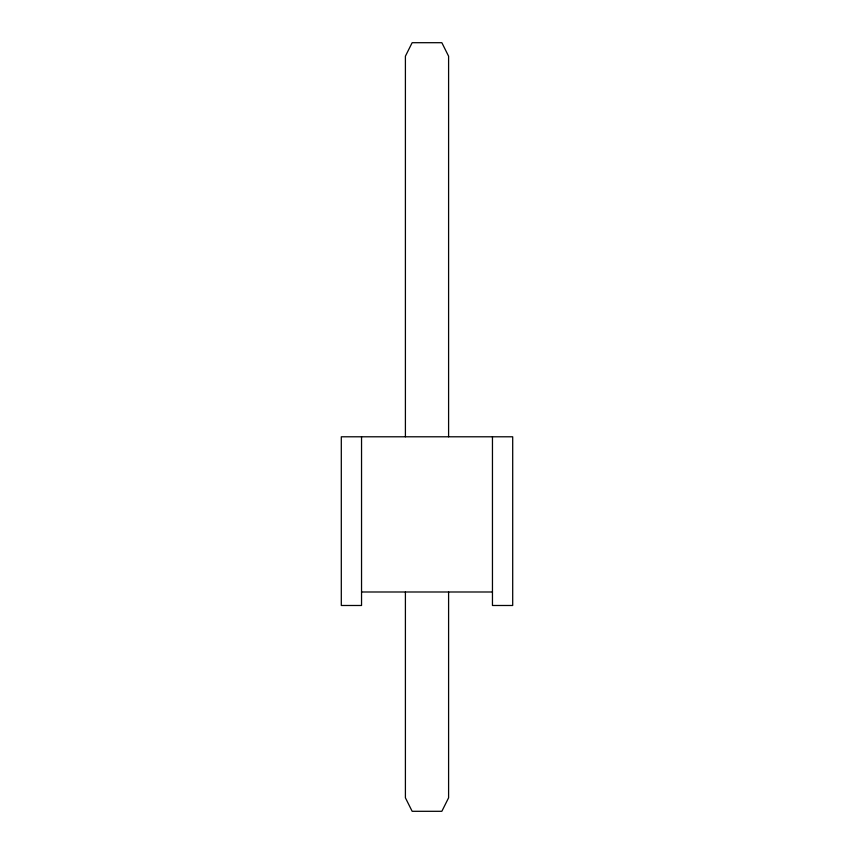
<?xml version="1.0" encoding="UTF-8"?>
<svg xmlns="http://www.w3.org/2000/svg" width="854" height="854" viewBox="0 0 854 854"><rect width="100%" height="100%" fill="white"/><g stroke="black" fill="none" stroke-linecap="round" stroke-linejoin="round"><path stroke-width="1.28" d="M361.541 591.993L492.459 591.993M492.459 436.789L492.459 605.486L512.699 605.486L512.699 436.789L341.301 436.789L341.301 605.486L361.541 605.486L361.541 436.789M448.596 436.789L448.596 56.193L441.849 42.7L412.151 42.7L405.404 56.193L405.404 436.789M448.596 591.993L448.596 797.807L441.849 811.3L412.151 811.3L405.404 797.807L405.404 591.993"/></g></svg>
